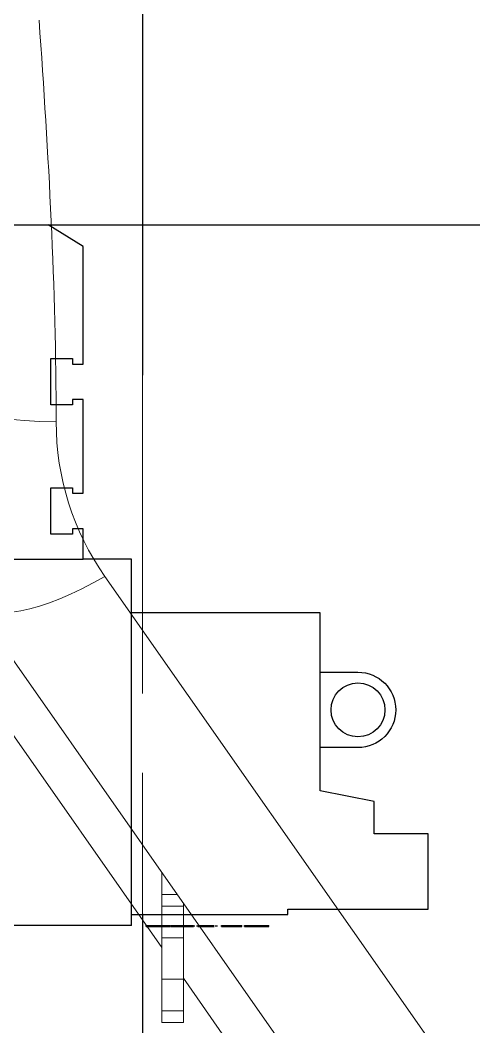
# Model space of a CAD drawing. Header units: millimetres. Extents: x 10462777 to 22643323, y 453826 to 1389191.
# Drawn here: x 11299329.4 to 11299371.5, y 596716.4 to 596809.8 of the extents above; entities that cross this region are included whole.
import ezdxf

# ---------------------------------------------------------------- set-up
doc = ezdxf.new("R2010")
doc.units = ezdxf.units.MM
doc.header["$LTSCALE"] = 200
doc.header["$MEASUREMENT"] = 0
for name, pattern in [('CENTER', [2, 1.25, -0.25, 0.25, -0.25]), ('CENTER2', [1.125, 0.75, -0.125, 0.125, -0.125]), ('PHANTOM', [2.5, 1.25, -0.25, 0.25, -0.25, 0.25, -0.25])]:
    doc.linetypes.add(name, pattern=pattern)
doc.layers.get('0').update_dxf_attribs({"linetype": 'CONTINUOUS'})
for name, color, linetype in [('1', 1, 'CENTER'), ('205', 4, 'CONTINUOUS'), ('DV1_DEFAULT', 7, 'CONTINUOUS')]:
    doc.layers.add(name, color=color, linetype=linetype)
doc.layers.add('LAYOUT', color=8, linetype='CONTINUOUS', lineweight=25)

# ---------------------------------------------------------------- blocks, each defined once
blk = doc.blocks.new('r710ic')
at = {"layer": 'DV1_DEFAULT', "color": 7, "linetype": 'Continuous', "lineweight": 0}
for p, q in [((271883.976, 104230.828), (271910.942, 104249.71)), ((271814.425, 104177.245), (271916.037, 104248.394)), ((271918.411, 104236.107), (271816.799, 104164.958)), ((271878.092, 104230.828), (271877.034, 104230.828)), ((271877.034, 104230.828), (271877.034, 104228.828)), ((271878.092, 104230.828), (271881.054, 104230.828)), ((271878.092, 104228.828), (271878.092, 104230.828)), ((271884.862, 104230.828), (271881.054, 104230.828)), ((271881.054, 104230.828), (271881.054, 104228.828)), ((271884.862, 104230.828), (271887.825, 104230.828)), ((271884.862, 104228.828), (271884.862, 104230.828)), ((271888.882, 104230.828), (271887.825, 104230.828)), ((271887.825, 104230.828), (271887.825, 104228.828)), ((271888.882, 104229.381), (271888.882, 104230.828)), ((271888.882, 104230.828), (271890.95, 104230.828)), ((271866.909, 104218.878), (271881.12, 104228.828)), ((271878.092, 104228.828), (271877.034, 104228.828)), ((271878.092, 104228.828), (271883.073, 104228.828)), ((271884.862, 104228.828), (271881.054, 104228.828)), ((271884.862, 104228.828), (271887.825, 104228.828)), ((271888.094, 104228.828), (271887.825, 104228.828))]:
    blk.add_line(p, q, dxfattribs=at)
at = {"layer": 'DV1_DEFAULT', "color": 1, "linetype": 'CENTER2', "lineweight": 0}
for p, q in [((274132.554, 104232.628), (269847.545, 104232.628)), ((269950.182, 104232.628), (274235.191, 104232.628))]:
    blk.add_line(p, q, dxfattribs=at)
at = {"layer": 'DV1_DEFAULT', "color": 3, "linetype": 'CENTER2', "lineweight": 0}
blk.add_circle((272041.368, 104232.628), 367.644, dxfattribs=at)
at = {"layer": 'DV1_DEFAULT', "color": 7, "linetype": 'Continuous', "lineweight": 0}
for centre, radius, start, end in [((272041.368, 104232.628), 213, 126.26703, 191.52219), ((272041.368, 104232.628), 208, 127.28422, 190.91197), ((272041.368, 104232.628), 185, 132.92818, 187.69331), ((271932.75, 104215.628), 25, 90, 125)]:
    blk.add_arc(centre, radius, start, end, dxfattribs=at)
for centre, major_axis, ratio, start_param, end_param in [((271938.98, 104240.628), (0, -15), 0.415319, 3.168507, 4.712389), ((271924.641, 104236.107), (8.604, -12.287), 0.350294, 3.141593, 4.471859)]:
    blk.add_ellipse(centre, major_axis=major_axis, ratio=ratio, start_param=start_param, end_param=end_param, dxfattribs=at)
blk.add_open_spline([(271970.033, 104242.212), (271957.606, 104241.332), (271945.178, 104240.628), (271932.75, 104240.628)], degree=3, dxfattribs=at)
at = {"layer": 'LAYOUT', "color": 3}
blk.add_circle((272041.368, 104232.628), 2050.12, dxfattribs=at)
blk = doc.blocks.new('A$C7DA30AB0')
at = {"layer": 'LAYOUT', "color": 6, "linetype": 'PHANTOM'}
blk.add_circle((3030.448, 3025.987, 0), 2693.021, dxfattribs=at)

msp = doc.modelspace()

# ---------------------------------------------------------------- linework, layer by layer
at = {"layer": '1', "color": 23, "linetype": 'CENTER'}
msp.add_line((11299340.78353, 601826.84018, 0), (11299340.78353, 593861.87204, 0), dxfattribs=at)
at = {"layer": '205', "color": 252, "linetype": 'Continuous'}
for p, q in [((11299158.28094, 596790.76865, 0), (11299518.28605, 596790.76865, 0)), ((11299335.28346, 596788.76862, 0), (11299332.03341, 596790.76865, 0)), ((11299335.28346, 596788.76862, 0), (11299332.03341, 596790.76865, 0)), ((11299335.28346, 596777.86846, 0), (11299335.28346, 596788.76862, 0)), ((11299335.28346, 596777.86846, 0), (11299335.28346, 596788.76862, 0)), ((11299332.28341, 596778.36847, 0), (11299334.28344, 596778.36847, 0)), ((11299332.28341, 596774.06841, 0), (11299332.28341, 596778.36847, 0)), ((11299332.28341, 596774.06841, 0), (11299332.28341, 596778.36847, 0)), ((11299332.28341, 596778.36847, 0), (11299334.28344, 596778.36847, 0)), ((11299334.28344, 596778.36847, 0), (11299334.28344, 596777.86846, 0)), ((11299334.28344, 596778.36847, 0), (11299334.28344, 596777.86846, 0)), ((11299334.28344, 596777.86846, 0), (11299335.28346, 596777.86846, 0)), ((11299334.28344, 596777.86846, 0), (11299335.28346, 596777.86846, 0)), ((11299334.28344, 596774.06841, 0), (11299332.28341, 596774.06841, 0)), ((11299334.28344, 596774.06841, 0), (11299332.28341, 596774.06841, 0)), ((11299334.28344, 596774.56842, 0), (11299334.28344, 596774.06841, 0)), ((11299335.28346, 596774.56842, 0), (11299334.28344, 596774.56842, 0)), ((11299334.28344, 596774.56842, 0), (11299334.28344, 596774.06841, 0)), ((11299335.28346, 596774.56842, 0), (11299334.28344, 596774.56842, 0)), ((11299335.28346, 596765.86829, 0), (11299335.28346, 596774.56842, 0)), ((11299335.28346, 596765.86829, 0), (11299335.28346, 596774.56842, 0)), ((11299332.28341, 596766.3683, 0), (11299334.28344, 596766.3683, 0)), ((11299332.28341, 596762.06824, 0), (11299332.28341, 596766.3683, 0)), ((11299332.28341, 596762.06824, 0), (11299332.28341, 596766.3683, 0)), ((11299332.28341, 596766.3683, 0), (11299334.28344, 596766.3683, 0)), ((11299334.28344, 596766.3683, 0), (11299334.28344, 596765.86829, 0)), ((11299334.28344, 596766.3683, 0), (11299334.28344, 596765.86829, 0)), ((11299334.28344, 596765.86829, 0), (11299335.28346, 596765.86829, 0)), ((11299334.28344, 596765.86829, 0), (11299335.28346, 596765.86829, 0)), ((11299334.28344, 596762.06824, 0), (11299332.28341, 596762.06824, 0)), ((11299334.28344, 596762.06824, 0), (11299332.28341, 596762.06824, 0)), ((11299334.28344, 596762.56825, 0), (11299334.28344, 596762.06824, 0)), ((11299335.28346, 596762.56825, 0), (11299334.28344, 596762.56825, 0)), ((11299334.28344, 596762.56825, 0), (11299334.28344, 596762.06824, 0)), ((11299335.28346, 596762.56825, 0), (11299334.28344, 596762.56825, 0)), ((11299335.28346, 596759.76821, 0), (11299335.28346, 596762.56825, 0)), ((11299335.28346, 596759.76821, 0), (11299335.28346, 596762.56825, 0)), ((11299267.28249, 596759.76821, 0), (11299335.28346, 596759.76821, 0)), ((11299267.28249, 596759.76821, 0), (11299335.28346, 596759.76821, 0)), ((11299339.78352, 596759.76821, 0), (11299335.28346, 596759.76821, 0)), ((11299339.78352, 596725.76772, 0), (11299339.78352, 596759.76821, 0)), ((11299357.28377, 596754.76813, 0), (11299339.78352, 596754.76813, 0)), ((11299357.28377, 596738.2679, 0), (11299357.28377, 596754.76813, 0)), ((11299357.28385, 596749.26806, 0), (11299360.78382, 596749.26806, 0)), ((11299360.78382, 596742.26796, 0), (11299357.28385, 596742.26796, 0)), ((11299362.28384, 596737.26789, 0), (11299357.28377, 596738.2679, 0)), ((11299362.28384, 596734.26784, 0), (11299362.28384, 596737.26789, 0)), ((11299367.28391, 596734.26784, 0), (11299362.28384, 596734.26784, 0)), ((11299367.28391, 596727.26774, 0), (11299367.28391, 596734.26784, 0)), ((11299339.78352, 596726.76774, 0), (11299354.28373, 596726.76774, 0)), ((11299354.28373, 596727.26774, 0), (11299367.28391, 596727.26774, 0)), ((11299354.28373, 596726.76774, 0), (11299354.28373, 596727.26774, 0)), ((11299339.78352, 596725.76772, 0), (11299325.28331, 596725.76772, 0)), ((11299341.13179, 596725.66772, 0), (11299341.13179, 596725.76772, 0)), ((11299341.13179, 596725.76772, 0), (11299341.86395, 596725.76772, 0)), ((11299341.13179, 596725.66772, 0), (11299341.86395, 596725.66772, 0)), ((11299341.86394, 596725.76772, 0), (11299342.19623, 596725.76772, 0)), ((11299341.86394, 596725.66772, 0), (11299342.19623, 596725.66772, 0)), ((11299341.86395, 596725.66772, 0), (11299341.86395, 596725.76772, 0)), ((11299343.41754, 596725.66772, 0), (11299343.41754, 596725.76772, 0)), ((11299345.07828, 596725.66772, 0), (11299345.07828, 596725.76772, 0)), ((11299345.07828, 596725.76772, 0), (11299345.18542, 596725.76772, 0)), ((11299345.07828, 596725.66772, 0), (11299345.18542, 596725.66772, 0)), ((11299345.18542, 596725.66772, 0), (11299345.18542, 596725.76772, 0)), ((11299345.18547, 596725.66772, 0), (11299345.18547, 596725.76772, 0)), ((11299345.41056, 596725.76772, 0), (11299345.5177, 596725.76772, 0)), ((11299345.41056, 596725.66772, 0), (11299345.41056, 596725.76772, 0)), ((11299345.41056, 596725.66772, 0), (11299345.5177, 596725.66772, 0)), ((11299345.5177, 596725.66772, 0), (11299345.5177, 596725.76772, 0)), ((11299345.51775, 596725.66772, 0), (11299345.51775, 596725.76772, 0)), ((11299345.58913, 596725.66772, 0), (11299345.58913, 596725.76772, 0)), ((11299345.62485, 596725.66772, 0), (11299345.62485, 596725.76772, 0)), ((11299345.864, 596725.66772, 0), (11299345.864, 596725.76772, 0)), ((11299345.93543, 596725.66772, 0), (11299345.93543, 596725.76772, 0)), ((11299347.60702, 596725.66772, 0), (11299347.60702, 596725.76772, 0)), ((11299347.71416, 596725.66772, 0), (11299347.71416, 596725.76772, 0)), ((11299348.13189, 596725.66772, 0), (11299348.13189, 596725.76772, 0)), ((11299348.13189, 596725.76772, 0), (11299349.27477, 596725.76772, 0)), ((11299348.13189, 596725.66772, 0), (11299349.27477, 596725.66772, 0)), ((11299349.27477, 596725.66772, 0), (11299349.27477, 596725.76772, 0)), ((11299349.27477, 596725.76772, 0), (11299349.41763, 596725.76772, 0)), ((11299349.27477, 596725.66772, 0), (11299349.41763, 596725.66772, 0)), ((11299349.41762, 596725.76772, 0), (11299349.60705, 596725.76772, 0)), ((11299349.41762, 596725.66772, 0), (11299349.60705, 596725.66772, 0)), ((11299349.41763, 596725.66772, 0), (11299349.41763, 596725.76772, 0)), ((11299349.60705, 596725.66772, 0), (11299349.60705, 596725.76772, 0)), ((11299349.60705, 596725.76772, 0), (11299349.74991, 596725.76772, 0)), ((11299349.60705, 596725.66772, 0), (11299349.74991, 596725.66772, 0)), ((11299349.74991, 596725.76772, 0), (11299349.99991, 596725.76772, 0)), ((11299349.74991, 596725.66772, 0), (11299349.74991, 596725.76772, 0)), ((11299349.74991, 596725.66772, 0), (11299349.99991, 596725.66772, 0)), ((11299349.99991, 596725.66772, 0), (11299349.99991, 596725.76772, 0)), ((11299350.23907, 596725.66772, 0), (11299350.23907, 596725.76772, 0)), ((11299350.23907, 596725.76772, 0), (11299350.98908, 596725.76772, 0)), ((11299350.23907, 596725.66772, 0), (11299350.98908, 596725.66772, 0)), ((11299350.77755, 596725.78022, 0), (11299350.77755, 596725.76772, 0)), ((11299350.77755, 596725.66772, 0), (11299350.77755, 596725.65522, 0)), ((11299350.94238, 596725.78022, 0), (11299350.94238, 596725.76772, 0)), ((11299350.94238, 596725.66772, 0), (11299350.94238, 596725.65522, 0)), ((11299350.98907, 596725.76772, 0), (11299351.32136, 596725.76772, 0)), ((11299350.98907, 596725.66772, 0), (11299351.32136, 596725.66772, 0)), ((11299350.98908, 596725.66772, 0), (11299350.98908, 596725.76772, 0)), ((11299351.10983, 596725.78022, 0), (11299351.10983, 596725.76772, 0)), ((11299351.10983, 596725.66772, 0), (11299351.10983, 596725.65522, 0)), ((11299351.32136, 596725.76772, 0), (11299351.56051, 596725.76772, 0)), ((11299351.32136, 596725.76772, 0), (11299351.4152, 596725.76772, 0)), ((11299351.32136, 596725.66772, 0), (11299351.32136, 596725.76772, 0)), ((11299351.32136, 596725.66772, 0), (11299351.56051, 596725.66772, 0)), ((11299351.32136, 596725.66772, 0), (11299351.4152, 596725.66772, 0)), ((11299351.56051, 596725.66772, 0), (11299351.56051, 596725.76772, 0)), ((11299351.56051, 596725.76772, 0), (11299352.18552, 596725.76772, 0)), ((11299351.56051, 596725.66772, 0), (11299352.18552, 596725.66772, 0)), ((11299352.18552, 596725.66772, 0), (11299352.18552, 596725.76772, 0)), ((11299352.18553, 596725.76772, 0), (11299352.5178, 596725.76772, 0)), ((11299352.18553, 596725.66772, 0), (11299352.5178, 596725.66772, 0)), ((11299352.5178, 596725.66772, 0), (11299352.5178, 596725.76772, 0))]:
    msp.add_line(p, q, dxfattribs=at)
msp.add_circle((11299360.78382, 596745.76801, 0), 2.50004, dxfattribs=at)
at = {"layer": '205', "color": 252, "linetype": 'Continuous', "extrusion": (0, 0, -1)}
msp.add_arc((-11299360.78382, 596745.76801, 0), 3.50005, 90, 270, dxfattribs=at)
at = {"layer": '205', "color": 252, "linetype": 'Continuous'}
for points, knots in [([(11299341.86395, 596725.76772, 0), (11299341.91298, 596725.76772, 0), (11299342.00816, 596725.76772, 0), (11299342.1453, 596725.76772, 0), (11299342.27271, 596725.76772, 0), (11299342.39001, 596725.76772, 0), (11299342.49731, 596725.76772, 0), (11299342.59487, 596725.76772, 0), (11299342.68134, 596725.76772, 0), (11299342.75917, 596725.76772, 0), (11299342.82625, 596725.76772, 0), (11299342.88497, 596725.76772, 0), (11299342.93324, 596725.76772, 0), (11299342.9741, 596725.76772, 0), (11299343.00196, 596725.76772, 0), (11299343.01558, 596725.76772, 0), (11299343.0207, 596725.76772, 0)], [0, 0, 0, 0, 0.0848666, 0.16476547, 0.23981081, 0.31144236, 0.37952844, 0.44520521, 0.50928459, 0.57307852, 0.63785594, 0.70535983, 0.7766214, 0.85184313, 0.93262899, 1, 1, 1, 1]), ([(11299341.86395, 596725.66772, 0), (11299341.91298, 596725.66772, 0), (11299342.00816, 596725.66772, 0), (11299342.1453, 596725.66772, 0), (11299342.27271, 596725.66772, 0), (11299342.39001, 596725.66772, 0), (11299342.49731, 596725.66772, 0), (11299342.59487, 596725.66772, 0), (11299342.68134, 596725.66772, 0), (11299342.75917, 596725.66772, 0), (11299342.82625, 596725.66772, 0), (11299342.88497, 596725.66772, 0), (11299342.93324, 596725.66772, 0), (11299342.9741, 596725.66772, 0), (11299343.00196, 596725.66772, 0), (11299343.01558, 596725.66772, 0), (11299343.0207, 596725.66772, 0)], [0, 0, 0, 0, 0.0848666, 0.16476547, 0.23981081, 0.31144236, 0.37952844, 0.44520521, 0.50928459, 0.57307852, 0.63785594, 0.70535983, 0.7766214, 0.85184313, 0.93262899, 1, 1, 1, 1]), ([(11299342.19623, 596725.76772, 0), (11299342.24526, 596725.76772, 0), (11299342.34044, 596725.76772, 0), (11299342.47758, 596725.76772, 0), (11299342.60499, 596725.76772, 0), (11299342.72229, 596725.76772, 0), (11299342.82959, 596725.76772, 0), (11299342.92715, 596725.76772, 0), (11299343.01362, 596725.76772, 0), (11299343.09145, 596725.76772, 0), (11299343.15853, 596725.76772, 0), (11299343.21725, 596725.76772, 0), (11299343.26552, 596725.76772, 0), (11299343.30638, 596725.76772, 0), (11299343.33424, 596725.76772, 0), (11299343.34786, 596725.76772, 0), (11299343.35298, 596725.76772, 0)], [0, 0, 0, 0, 0.0848666, 0.16476547, 0.23981081, 0.31144236, 0.37952844, 0.44520521, 0.50928459, 0.57307852, 0.63785594, 0.70535983, 0.7766214, 0.85184313, 0.93262899, 1, 1, 1, 1]), ([(11299342.19623, 596725.66772, 0), (11299342.24526, 596725.66772, 0), (11299342.34044, 596725.66772, 0), (11299342.47758, 596725.66772, 0), (11299342.60499, 596725.66772, 0), (11299342.72229, 596725.66772, 0), (11299342.82959, 596725.66772, 0), (11299342.92715, 596725.66772, 0), (11299343.01362, 596725.66772, 0), (11299343.09145, 596725.66772, 0), (11299343.15853, 596725.66772, 0), (11299343.21725, 596725.66772, 0), (11299343.26552, 596725.66772, 0), (11299343.30638, 596725.66772, 0), (11299343.33424, 596725.66772, 0), (11299343.34786, 596725.66772, 0), (11299343.35298, 596725.66772, 0)], [0, 0, 0, 0, 0.0848666, 0.16476547, 0.23981081, 0.31144236, 0.37952844, 0.44520521, 0.50928459, 0.57307852, 0.63785594, 0.70535983, 0.7766214, 0.85184313, 0.93262899, 1, 1, 1, 1]), ([(11299343.41754, 596725.76772, 0), (11299343.41853, 596725.76772, 0), (11299343.42049, 596725.76772, 0), (11299343.43286, 596725.76772, 0), (11299343.45485, 596725.76772, 0), (11299343.48528, 596725.76772, 0), (11299343.52334, 596725.76772, 0), (11299343.57149, 596725.76772, 0), (11299343.62732, 596725.76772, 0), (11299343.69198, 596725.76772, 0), (11299343.76015, 596725.76772, 0), (11299343.82707, 596725.76772, 0), (11299343.89387, 596725.76772, 0), (11299343.95884, 596725.76772, 0), (11299344.02282, 596725.76772, 0), (11299344.08661, 596725.76772, 0), (11299344.14859, 596725.76772, 0), (11299344.22855, 596725.76772, 0), (11299344.32021, 596725.76772, 0), (11299344.41928, 596725.76772, 0), (11299344.50407, 596725.76772, 0), (11299344.57691, 596725.76772, 0), (11299344.64186, 596725.76772, 0), (11299344.70475, 596725.76772, 0), (11299344.76743, 596725.76772, 0), (11299344.82784, 596725.76772, 0), (11299344.88493, 596725.76772, 0), (11299344.93523, 596725.76772, 0), (11299344.9789, 596725.76772, 0), (11299345.00729, 596725.76772, 0), (11299345.02841, 596725.76772, 0), (11299345.04596, 596725.76772, 0), (11299345.05589, 596725.76772, 0), (11299345.06376, 596725.76772, 0), (11299345.07095, 596725.76772, 0), (11299345.07473, 596725.76772, 0), (11299345.07858, 596725.76772, 0), (11299345.07835, 596725.76772, 0), (11299345.0782, 596725.76772, 0)], [0, 0, 0, 0, 0.0499135, 0.09843398, 0.14534976, 0.19128599, 0.23597059, 0.27998786, 0.32372501, 0.36704198, 0.40861393, 0.44666381, 0.48127224, 0.51231767, 0.54048093, 0.56594135, 0.58884945, 0.61004762, 0.64865229, 0.68183565, 0.71021715, 0.73370489, 0.75548646, 0.77772703, 0.80113089, 0.82539189, 0.84894652, 0.86949102, 0.88740733, 0.90254034, 0.90809689, 0.91266798, 0.9186997, 0.92781495, 0.94046914, 0.95650901, 0.97649552, 1, 1, 1, 1]), ([(11299343.41754, 596725.66772, 0), (11299343.41853, 596725.66772, 0), (11299343.42049, 596725.66772, 0), (11299343.43286, 596725.66772, 0), (11299343.45485, 596725.66772, 0), (11299343.48528, 596725.66772, 0), (11299343.52334, 596725.66772, 0), (11299343.57149, 596725.66772, 0), (11299343.62732, 596725.66772, 0), (11299343.69198, 596725.66772, 0), (11299343.76015, 596725.66772, 0), (11299343.82707, 596725.66772, 0), (11299343.89387, 596725.66772, 0), (11299343.95884, 596725.66772, 0), (11299344.02282, 596725.66772, 0), (11299344.08661, 596725.66772, 0), (11299344.14859, 596725.66772, 0), (11299344.22855, 596725.66772, 0), (11299344.32021, 596725.66772, 0), (11299344.41928, 596725.66772, 0), (11299344.50407, 596725.66772, 0), (11299344.57691, 596725.66772, 0), (11299344.64186, 596725.66772, 0), (11299344.70475, 596725.66772, 0), (11299344.76743, 596725.66772, 0), (11299344.82784, 596725.66772, 0), (11299344.88493, 596725.66772, 0), (11299344.93523, 596725.66772, 0), (11299344.9789, 596725.66772, 0), (11299345.00729, 596725.66772, 0), (11299345.02841, 596725.66772, 0), (11299345.04596, 596725.66772, 0), (11299345.05589, 596725.66772, 0), (11299345.06376, 596725.66772, 0), (11299345.07095, 596725.66772, 0), (11299345.07473, 596725.66772, 0), (11299345.07858, 596725.66772, 0), (11299345.07835, 596725.66772, 0), (11299345.0782, 596725.66772, 0)], [0, 0, 0, 0, 0.0499135, 0.09843398, 0.14534976, 0.19128599, 0.23597059, 0.27998786, 0.32372501, 0.36704198, 0.40861393, 0.44666381, 0.48127224, 0.51231767, 0.54048093, 0.56594135, 0.58884945, 0.61004762, 0.64865229, 0.68183565, 0.71021715, 0.73370489, 0.75548646, 0.77772703, 0.80113089, 0.82539189, 0.84894652, 0.86949102, 0.88740733, 0.90254034, 0.90809689, 0.91266798, 0.9186997, 0.92781495, 0.94046914, 0.95650901, 0.97649552, 1, 1, 1, 1]), ([(11299344.32133, 596725.76772, 0), (11299344.33332, 596725.76772, 0), (11299344.36532, 596725.76772, 0), (11299344.41889, 596725.76772, 0), (11299344.48087, 596725.76772, 0), (11299344.56083, 596725.76772, 0), (11299344.65249, 596725.76772, 0), (11299344.75156, 596725.76772, 0), (11299344.83635, 596725.76772, 0), (11299344.90919, 596725.76772, 0), (11299344.97414, 596725.76772, 0), (11299345.03703, 596725.76772, 0), (11299345.09971, 596725.76772, 0), (11299345.16012, 596725.76772, 0), (11299345.21721, 596725.76772, 0), (11299345.26751, 596725.76772, 0), (11299345.31118, 596725.76772, 0), (11299345.33957, 596725.76772, 0), (11299345.36069, 596725.76772, 0), (11299345.37824, 596725.76772, 0), (11299345.38817, 596725.76772, 0), (11299345.39604, 596725.76772, 0), (11299345.40323, 596725.76772, 0), (11299345.40701, 596725.76772, 0), (11299345.41, 596725.76772, 0), (11299345.41049, 596725.76772, 0), (11299345.41056, 596725.76772, 0)], [0, 0, 0, 0, 0.03441334, 0.08949851, 0.13906159, 0.18492515, 0.26844873, 0.34024297, 0.40164809, 0.45246526, 0.49959101, 0.54770986, 0.59834555, 0.65083573, 0.70179761, 0.74624689, 0.78500995, 0.81775113, 0.82977307, 0.83966291, 0.85271291, 0.87243432, 0.89981243, 0.93451567, 0.97775773, 1, 1, 1, 1]), ([(11299344.33221, 596725.66772, 0), (11299344.34074, 596725.66772, 0), (11299344.3693, 596725.66772, 0), (11299344.41889, 596725.66772, 0), (11299344.48087, 596725.66772, 0), (11299344.56083, 596725.66772, 0), (11299344.65249, 596725.66772, 0), (11299344.75156, 596725.66772, 0), (11299344.83635, 596725.66772, 0), (11299344.90919, 596725.66772, 0), (11299344.97414, 596725.66772, 0), (11299345.03703, 596725.66772, 0), (11299345.09971, 596725.66772, 0), (11299345.16012, 596725.66772, 0), (11299345.21721, 596725.66772, 0), (11299345.26751, 596725.66772, 0), (11299345.31118, 596725.66772, 0), (11299345.33957, 596725.66772, 0), (11299345.36069, 596725.66772, 0), (11299345.37824, 596725.66772, 0), (11299345.38817, 596725.66772, 0), (11299345.39604, 596725.66772, 0), (11299345.40323, 596725.66772, 0), (11299345.40701, 596725.66772, 0), (11299345.41, 596725.66772, 0), (11299345.41049, 596725.66772, 0), (11299345.41056, 596725.66772, 0)], [0, 0, 0, 0, 0.02434296, 0.08000263, 0.13008261, 0.1764245, 0.26081917, 0.33336217, 0.39540771, 0.44675486, 0.4943721, 0.54299279, 0.59415658, 0.64719419, 0.69868756, 0.74360042, 0.78276775, 0.8158504, 0.82799772, 0.8379907, 0.8511768, 0.87110389, 0.89876754, 0.93383271, 0.97752575, 1, 1, 1, 1]), ([(11299345.93543, 596725.76772, 0), (11299345.93991, 596725.76772, 0), (11299345.94847, 596725.76772, 0), (11299345.96659, 596725.76772, 0), (11299345.9867, 596725.76772, 0), (11299346.00971, 596725.76772, 0), (11299346.03531, 596725.76772, 0), (11299346.06325, 596725.76772, 0), (11299346.09468, 596725.76772, 0), (11299346.14063, 596725.76772, 0), (11299346.20222, 596725.76772, 0), (11299346.27841, 596725.76772, 0), (11299346.35973, 596725.76772, 0), (11299346.44369, 596725.76772, 0), (11299346.52806, 596725.76772, 0), (11299346.61158, 596725.76772, 0), (11299346.69385, 596725.76772, 0), (11299346.76173, 596725.76772, 0), (11299346.81607, 596725.76772, 0), (11299346.85625, 596725.76772, 0), (11299346.89655, 596725.76772, 0), (11299346.93689, 596725.76772, 0), (11299346.97726, 596725.76772, 0), (11299347.01743, 596725.76772, 0), (11299347.05743, 596725.76772, 0), (11299347.08559, 596725.76772, 0), (11299347.10056, 596725.76772, 0), (11299347.10272, 596725.76772, 0)], [0, 0, 0, 0, 0.06662064, 0.12734973, 0.18259959, 0.23214338, 0.2765127, 0.31595013, 0.35066706, 0.38108158, 0.43640992, 0.48759583, 0.53615986, 0.5833053, 0.63039407, 0.67648421, 0.72184443, 0.76675654, 0.78962423, 0.81357549, 0.83842138, 0.86527624, 0.89409503, 0.92510292, 0.95796484, 0.9938578, 1, 1, 1, 1]), ([(11299345.93543, 596725.66772, 0), (11299345.93991, 596725.66772, 0), (11299345.94847, 596725.66772, 0), (11299345.96659, 596725.66772, 0), (11299345.9867, 596725.66772, 0), (11299346.00971, 596725.66772, 0), (11299346.03531, 596725.66772, 0), (11299346.06325, 596725.66772, 0), (11299346.09468, 596725.66772, 0), (11299346.14063, 596725.66772, 0), (11299346.20222, 596725.66772, 0), (11299346.27841, 596725.66772, 0), (11299346.35973, 596725.66772, 0), (11299346.44369, 596725.66772, 0), (11299346.52806, 596725.66772, 0), (11299346.61158, 596725.66772, 0), (11299346.69385, 596725.66772, 0), (11299346.76173, 596725.66772, 0), (11299346.81607, 596725.66772, 0), (11299346.85625, 596725.66772, 0), (11299346.89655, 596725.66772, 0), (11299346.93689, 596725.66772, 0), (11299346.97726, 596725.66772, 0), (11299347.01743, 596725.66772, 0), (11299347.05743, 596725.66772, 0), (11299347.08559, 596725.66772, 0), (11299347.10056, 596725.66772, 0), (11299347.10272, 596725.66772, 0)], [0, 0, 0, 0, 0.06662064, 0.12734973, 0.18259959, 0.23214338, 0.2765127, 0.31595013, 0.35066706, 0.38108158, 0.43640992, 0.48759583, 0.53615986, 0.5833053, 0.63039407, 0.67648421, 0.72184443, 0.76675654, 0.78962423, 0.81357549, 0.83842138, 0.86527624, 0.89409503, 0.92510292, 0.95796484, 0.9938578, 1, 1, 1, 1]), ([(11299346.26771, 596725.76772, 0), (11299346.27219, 596725.76772, 0), (11299346.28075, 596725.76772, 0), (11299346.29887, 596725.76772, 0), (11299346.31898, 596725.76772, 0), (11299346.34199, 596725.76772, 0), (11299346.36759, 596725.76772, 0), (11299346.39553, 596725.76772, 0), (11299346.42696, 596725.76772, 0), (11299346.47291, 596725.76772, 0), (11299346.5345, 596725.76772, 0), (11299346.61069, 596725.76772, 0), (11299346.69201, 596725.76772, 0), (11299346.77597, 596725.76772, 0), (11299346.86033, 596725.76772, 0), (11299346.94386, 596725.76772, 0), (11299347.02613, 596725.76772, 0), (11299347.09401, 596725.76772, 0), (11299347.14835, 596725.76772, 0), (11299347.18853, 596725.76772, 0), (11299347.22883, 596725.76772, 0), (11299347.26917, 596725.76772, 0), (11299347.30954, 596725.76772, 0), (11299347.34971, 596725.76772, 0), (11299347.38971, 596725.76772, 0), (11299347.41787, 596725.76772, 0), (11299347.43284, 596725.76772, 0), (11299347.435, 596725.76772, 0)], [0, 0, 0, 0, 0.06662064, 0.12734973, 0.18259959, 0.23214338, 0.2765127, 0.31595013, 0.35066706, 0.38108158, 0.43640992, 0.48759583, 0.53615986, 0.5833053, 0.63039407, 0.67648421, 0.72184443, 0.76675654, 0.78962423, 0.81357549, 0.83842138, 0.86527624, 0.89409503, 0.92510292, 0.95796484, 0.9938578, 1, 1, 1, 1]), ([(11299346.26771, 596725.66772, 0), (11299346.27219, 596725.66772, 0), (11299346.28075, 596725.66772, 0), (11299346.29887, 596725.66772, 0), (11299346.31898, 596725.66772, 0), (11299346.34199, 596725.66772, 0), (11299346.36759, 596725.66772, 0), (11299346.39553, 596725.66772, 0), (11299346.42696, 596725.66772, 0), (11299346.47291, 596725.66772, 0), (11299346.5345, 596725.66772, 0), (11299346.61069, 596725.66772, 0), (11299346.69201, 596725.66772, 0), (11299346.77597, 596725.66772, 0), (11299346.86033, 596725.66772, 0), (11299346.94386, 596725.66772, 0), (11299347.02613, 596725.66772, 0), (11299347.09401, 596725.66772, 0), (11299347.14835, 596725.66772, 0), (11299347.18853, 596725.66772, 0), (11299347.22883, 596725.66772, 0), (11299347.26917, 596725.66772, 0), (11299347.30954, 596725.66772, 0), (11299347.34971, 596725.66772, 0), (11299347.38971, 596725.66772, 0), (11299347.41787, 596725.66772, 0), (11299347.43284, 596725.66772, 0), (11299347.435, 596725.66772, 0)], [0, 0, 0, 0, 0.06662064, 0.12734973, 0.18259959, 0.23214338, 0.2765127, 0.31595013, 0.35066706, 0.38108158, 0.43640992, 0.48759583, 0.53615986, 0.5833053, 0.63039407, 0.67648421, 0.72184443, 0.76675654, 0.78962423, 0.81357549, 0.83842138, 0.86527624, 0.89409503, 0.92510292, 0.95796484, 0.9938578, 1, 1, 1, 1])]:
    msp.add_open_spline(points, degree=3, knots=knots, dxfattribs=at)

# ---------------------------------------------------------------- block references
at = {"ltscale": 10, "rotation": 180}
msp.add_blockref('A$C7DA30AB0', (11304764.24811, 600747.76955, 0), dxfattribs=at)
at = {"layer": 'LAYOUT', "color": 2, "rotation": 89.99999999999999}
msp.add_blockref('r710ic', (11403573.40786, 324839.74027, 0), dxfattribs=at)

doc.saveas('drawing.dxf')
